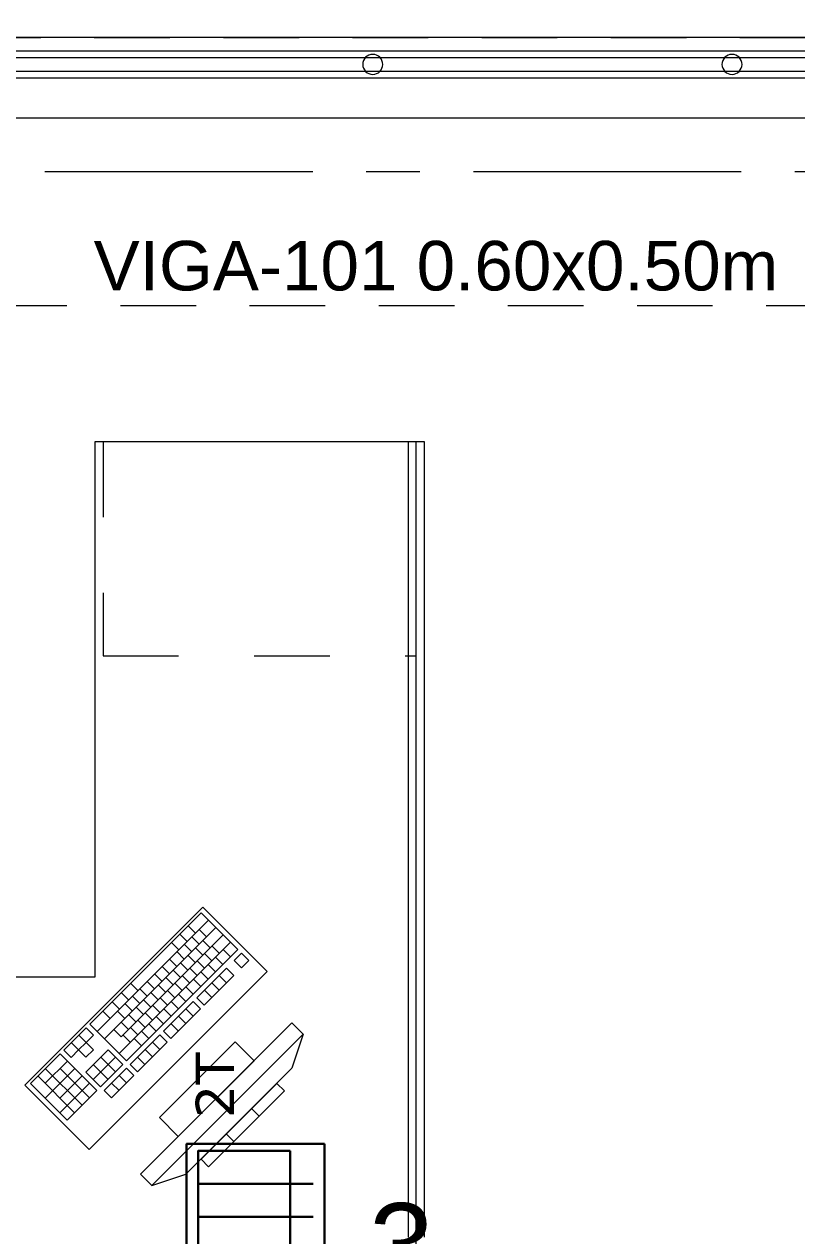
# Model space of a CAD drawing. Header units: inches. Extents: x -19 to 5698, y -728 to 92.
# Drawn here: x 318.507 to 319.949, y 37.663 to 39.925 of the extents above; entities that cross this region are included whole.
import ezdxf

# ---------------------------------------------------------------- set-up
doc = ezdxf.new("R2010")
doc.units = ezdxf.units.IN
doc.header["$MEASUREMENT"] = 0
doc.set_wipeout_variables(frame=1)
for name, pattern in [('HIDDEN', [0.375, 0.25, -0.125]), ('Hidden Line', [0.195611, 0.141111, -0.0545]), ('Punto & Raya', [0.65, 0.5, -0.075, 0, -0.075]), ('Rayas', [0.282222, 0.141111, -0.141111]), ('Wipeout_Contour', [1, 0, -1])]:
    doc.linetypes.add(name, pattern=pattern)
doc.layers.get('0').update_dxf_attribs({"color": 61})
doc.layers.add('00 conduct tomacorr', color=120, linetype='HIDDEN', lineweight=30)
doc.layers.add('00 IE LUZ EMERGENCIA', color=253, linetype='Continuous', lineweight=0)
for name, color, linetype in [('02 _ ARQ _ ALB _ Ejes Generales', 251, 'Continuous'), ('02 _ ARQ _ ZON _ Espacio.3D', 7, 'Continuous'), ('08 _ STR _ EXT _ 07 Losa Aligerada', 7, 'Continuous'), ('08 _ STR _ EXT _ 09 Vigas', 251, 'Continuous'), ('Estructura - 04 MURO', 7, 'Continuous'), ('Interior - Escaleras & Barandillas', 7, 'Continuous'), ('Interior - Mobiliario', 7, 'Continuous'), ('Notas - Etiquetas', 7, 'Continuous')]:
    doc.layers.add(name, color=color, linetype=linetype)
doc.styles.add('Annotative', font='arial.ttf')
doc.styles.add('Estilo_Generado_4', font='swisse.ttf')
doc.dimstyles.new('Estilo_Generado__8', dxfattribs={"dimtxt": 0.18, "dimasz": 0.0912, "dimexe": 0.18, "dimexo": 0.0625, "dimgap": 0, "dimtad": 0, "dimtih": 1, "dimtoh": 1, "dimdec": 4, "dimzin": 0, "dimdsep": 46, "dimcen": 0.09, "dimadec": 0, "dimazin": 0, "dimtfac": 1, "dimtdec": 4, "dimtmove": 0, "dimatfit": 3, "dimldrblk": 'ARROWHEAD_5', "dimfxl": 1, "dimtolj": 1, "dimtzin": 0, "dimarcsym": 0})

# ---------------------------------------------------------------- blocks, each defined once
blk = doc.blocks.new('ARROWHEAD_5')
at = {"linetype": 'Continuous', "lineweight": 0}
blk.add_hatch(color=0, dxfattribs=at).paths.add_polyline_path([(-1, 0.2679), (0, 0), (-1, -0.2679)])
at = {"color": 0, "linetype": 'Continuous', "lineweight": 0}
blk.add_line((0, 0), (-1, 0), dxfattribs=at)
blk = doc.blocks.new('CAJA POP UP 6 MODULOS')
at = {"layer": '00 conduct tomacorr', "linetype": 'Continuous'}
for p, q in [((-0.095, -0.165), (-0.095, -0.0151)), ((-0.052, -0.165), (-0.052, -0.0151)), ((0.052, -0.165), (0.052, -0.0151)), ((0.095, -0.165), (0.095, -0.0151)), ((0, -0.165), (0, -0.18))]:
    blk.add_line(p, q, dxfattribs=at)
for points in [[(-0.147, 0), (0.147, 0), (0.147, -0.18), (-0.147, -0.18)], [(0, 0), (0.147, 0), (0.147, -0.18), (0, -0.18)]]:
    blk.add_lwpolyline(points, close=True, dxfattribs=at)
for points in [[(-0.138, -0.045), (-0.009, -0.045), (-0.009, -0.165), (-0.138, -0.165), (-0.138, -0.045)], [(0.009, -0.045), (0.138, -0.045), (0.138, -0.165), (0.009, -0.165), (0.009, -0.045)]]:
    blk.add_lwpolyline(points, dxfattribs=at)
at = {"color": 1, "insert": (-0.1807, -0.168), "char_height": 0.05, "attachment_point": 1, "rotation": 180}
blk.add_mtext_dynamic_manual_height_columns('{\\fVerdana|b0|i0|c0|p34;2T}', width=0.000481, gutter_width=0.1561, heights=[0], dxfattribs=at)

msp = doc.modelspace()

# ---------------------------------------------------------------- linework, layer by layer
at = {"layer": '02 _ ARQ _ ALB _ Ejes Generales', "color": 251, "linetype": 'Punto & Raya', "lineweight": 13, "true_color": 0x636466}
msp.add_line((283.3455, 39.65), (332.07, 39.65), dxfattribs=at)
at = {"layer": '02 _ ARQ _ ZON _ Espacio.3D', "color": 254, "linetype": 'Continuous', "lineweight": 0, "flags": 128}
msp.add_lwpolyline([(322.07, 31), (322.07, 29.7), (328.0701, 29.7), (328.0701, 30.2), (328.57, 30.2), (328.5701, 30.7), (328.92, 30.7), (328.92, 31.899), (330.2701, 31.899), (330.2701, 32.9963), (328.92, 32.9963), (328.9203, 36.3463), (321.57, 36.3463), (321.57, 39.4), (321.17, 39.4), (321.17, 39.75), (317.27, 39.75), (317.27, 29.75), (320.97, 29.75), (320.97, 30.2), (321.57, 30.2), (321.57, 31)], close=True, dxfattribs=at)
at = {"layer": '08 _ STR _ EXT _ 07 Losa Aligerada', "color": 7, "linetype": 'Continuous', "lineweight": 18, "flags": 128}
msp.add_lwpolyline([(329.07, 26.75), (329.07, 29.7), (329.07, 35.2005), (329.07, 39.9), (321.17, 39.9), (316.0529, 39.9), (316.0529, 40.9), (311.4324, 40.9)], dxfattribs=at)
at = {"layer": '08 _ STR _ EXT _ 09 Vigas', "color": 251, "linetype": 'Hidden Line', "lineweight": 13, "true_color": 0x636466}
msp.add_line((315.07, 39.4), (321.57, 39.4), dxfattribs=at)
at = {"layer": 'Interior - Mobiliario', "color": 175, "linetype": 'Rayas', "lineweight": 13}
for p, q in [((318.654, 39.1457), (318.654, 38.7457)), ((318.654, 38.7457), (319.239, 38.7457))]:
    msp.add_line(p, q, dxfattribs=at)
at = {"layer": 'Interior - Mobiliario', "color": 175, "linetype": 'Continuous', "lineweight": 13}
for p, q in [((319.254, 39.1457), (319.224, 39.1457)), ((319.224, 39.1457), (319.224, 37.6607)), ((319.254, 37.6607), (319.254, 39.1457)), ((318.837, 38.2662), (318.6293, 38.0585)), ((318.8508, 38.2525), (318.643, 38.0447)), ((318.9056, 38.1976), (318.837, 38.2662)), ((318.8645, 38.2387), (318.6568, 38.031)), ((318.8782, 38.225), (318.6878, 38.0346)), ((318.7972, 38.2264), (318.8109, 38.2126)), ((318.8128, 38.2419), (318.8265, 38.2282)), ((318.8334, 38.2351), (318.8472, 38.2214)), ((318.8919, 38.2113), (318.6842, 38.0036)), ((318.7817, 38.2108), (318.7954, 38.1971)), ((318.8058, 38.2075), (318.8195, 38.1937)), ((318.8196, 38.2213), (318.8333, 38.2076)), ((318.8402, 38.2145), (318.854, 38.2008)), ((318.8574, 38.2043), (318.8711, 38.1905)), ((318.6979, 37.9899), (318.9056, 38.1976)), ((318.7781, 38.1798), (318.7918, 38.166)), ((318.7919, 38.1936), (318.8056, 38.1799)), ((318.8125, 38.1868), (318.8263, 38.1731)), ((318.8264, 38.2007), (318.8401, 38.187)), ((318.8436, 38.1904), (318.8573, 38.1767)), ((318.8642, 38.1836), (318.8779, 38.1699)), ((318.8781, 38.1975), (318.8918, 38.1838)), ((318.9125, 38.1907), (318.8986, 38.1769)), ((318.9262, 38.177), (318.9125, 38.1907)), ((318.7642, 38.1659), (318.7779, 38.1522)), ((318.7848, 38.1591), (318.7986, 38.1454)), ((318.7987, 38.173), (318.8124, 38.1593)), ((318.8159, 38.1627), (318.8296, 38.149)), ((318.8848, 38.1631), (318.8294, 38.1077)), ((318.8297, 38.1766), (318.8434, 38.1629)), ((318.8504, 38.1698), (318.8641, 38.1561)), ((318.8985, 38.1493), (318.8848, 38.1631)), ((318.8986, 38.1769), (318.9123, 38.1632)), ((318.9123, 38.1632), (318.9262, 38.177)), ((318.7055, 38.1346), (318.7192, 38.1209)), ((318.7365, 38.1382), (318.7502, 38.1245)), ((318.7504, 38.1521), (318.7641, 38.1384)), ((318.771, 38.1453), (318.7847, 38.1316)), ((318.7882, 38.135), (318.8019, 38.1213)), ((318.802, 38.1489), (318.8157, 38.1352)), ((318.8227, 38.1421), (318.8364, 38.1284)), ((318.8365, 38.1559), (318.8502, 38.1422)), ((318.8431, 38.0939), (318.8985, 38.1493)), ((318.8571, 38.1354), (318.8708, 38.1216)), ((318.8709, 38.1492), (318.8846, 38.1355)), ((318.6882, 38.1173), (318.7019, 38.1036)), ((318.7227, 38.1244), (318.7364, 38.1107)), ((318.7433, 38.1176), (318.757, 38.1039)), ((318.7572, 38.1314), (318.7709, 38.1177)), ((318.7743, 38.1212), (318.788, 38.1075)), ((318.795, 38.1144), (318.8087, 38.1007)), ((318.8088, 38.1282), (318.8225, 38.1145)), ((318.8432, 38.1215), (318.8569, 38.1078)), ((318.6709, 38.1), (318.6846, 38.0863)), ((318.695, 38.0967), (318.7087, 38.083)), ((318.7088, 38.1105), (318.7225, 38.0968)), ((318.7156, 38.0899), (318.7293, 38.0762)), ((318.7295, 38.1037), (318.7432, 38.09)), ((318.7466, 38.0935), (318.7603, 38.0798)), ((318.7605, 38.1073), (318.7742, 38.0936)), ((318.8225, 38.1007), (318.7671, 38.0453)), ((318.7811, 38.1005), (318.7948, 38.0868)), ((318.8362, 38.087), (318.8225, 38.1007)), ((318.8294, 38.1077), (318.8431, 38.0939)), ((318.6536, 38.0827), (318.6673, 38.069)), ((318.6811, 38.0828), (318.6948, 38.0691)), ((318.7018, 38.076), (318.7155, 38.0623)), ((318.7328, 38.0796), (318.7465, 38.0659)), ((318.7534, 38.0728), (318.7671, 38.0591)), ((318.7673, 38.0867), (318.781, 38.073)), ((318.7808, 38.0316), (318.8362, 38.087)), ((318.7948, 38.073), (318.8085, 38.0593)), ((318.8086, 38.0869), (318.8223, 38.0732)), ((318.6224, 38.0515), (318.5809, 38.01)), ((318.6361, 38.0378), (318.6224, 38.0515)), ((318.6293, 38.0585), (318.6979, 37.9899)), ((318.6741, 38.0483), (318.6878, 38.0346)), ((318.6879, 38.0622), (318.7016, 38.0485)), ((318.7051, 38.0519), (318.7188, 38.0382)), ((318.7189, 38.0658), (318.7327, 38.0521)), ((319.0067, 38.0609), (318.7239, 37.778)), ((318.7257, 38.0451), (318.7394, 38.0314)), ((318.7396, 38.059), (318.7533, 38.0453)), ((318.7671, 38.0453), (318.7808, 38.0316)), ((318.7809, 38.0592), (318.7946, 38.0455)), ((319.0279, 38.0396), (319.0067, 38.0609)), ((318.5947, 38.0238), (318.6084, 38.0101)), ((318.6223, 38.024), (318.6084, 38.0101)), ((318.6086, 38.0377), (318.6223, 38.024)), ((318.6223, 38.024), (318.6361, 38.0378)), ((318.636, 38.0103), (318.6223, 38.024)), ((318.6912, 38.0381), (318.705, 38.0244)), ((318.7601, 38.0384), (318.7048, 37.983)), ((318.7119, 38.0313), (318.7256, 38.0176)), ((318.7185, 37.9693), (318.7739, 38.0247)), ((318.7451, 37.7568), (319.0279, 38.0396)), ((318.7463, 38.0246), (318.76, 38.0109)), ((318.9006, 38.0255), (318.7592, 37.8841)), ((318.7739, 38.0247), (318.7601, 38.0384)), ((318.936, 37.9901), (318.9006, 38.0255)), ((319.0279, 38.0396), (319.0067, 37.976)), ((318.5739, 38.0031), (318.5186, 37.9477)), ((318.6425, 37.9345), (318.5739, 38.0031)), ((318.5809, 38.01), (318.5946, 37.9963)), ((318.5946, 37.9963), (318.6084, 38.0101)), ((318.6084, 38.0101), (318.6221, 37.9964)), ((318.6635, 38.0104), (318.622, 37.9689)), ((318.6221, 37.9964), (318.636, 38.0103)), ((318.691, 37.983), (318.6635, 38.0104)), ((318.7325, 38.0107), (318.7462, 37.997)), ((318.6014, 37.9756), (318.546, 37.9203)), ((318.5877, 37.9894), (318.5461, 37.9478)), ((318.5738, 37.9755), (318.6287, 37.9207)), ((318.6773, 37.9967), (318.6357, 37.9551)), ((318.6359, 37.9827), (318.6633, 37.9553)), ((318.6494, 37.9414), (318.691, 37.983)), ((318.6497, 37.9965), (318.6771, 37.9691)), ((318.6978, 37.9761), (318.6563, 37.9346)), ((318.7115, 37.9624), (318.6978, 37.9761)), ((318.7048, 37.983), (318.7185, 37.9693)), ((318.7186, 37.9969), (318.7323, 37.9832)), ((318.7946, 37.8487), (318.936, 37.9901)), ((319.0067, 37.976), (318.8087, 37.778)), ((318.5324, 37.9615), (318.601, 37.893)), ((318.5462, 37.9754), (318.6148, 37.9068)), ((318.6151, 37.9619), (318.5735, 37.9204)), ((318.622, 37.9689), (318.6494, 37.9414)), ((318.67, 37.9209), (318.7115, 37.9624)), ((318.684, 37.9623), (318.6977, 37.9486)), ((318.5186, 37.9477), (318.5871, 37.8791)), ((318.6288, 37.9482), (318.5734, 37.8928)), ((318.5871, 37.8791), (318.6425, 37.9345)), ((318.6563, 37.9346), (318.67, 37.9209)), ((318.6701, 37.9484), (318.6839, 37.9347)), ((318.9784, 37.9477), (318.837, 37.8063)), ((318.8511, 37.7922), (318.9926, 37.9336)), ((318.9926, 37.9336), (318.9784, 37.9477)), ((318.9313, 37.9006), (318.9454, 37.8864)), ((318.7592, 37.8841), (318.7946, 37.8487)), ((318.8841, 37.8534), (318.8983, 37.8393)), ((318.837, 37.8063), (318.8511, 37.7922)), ((318.7239, 37.778), (318.7451, 37.7568)), ((318.7451, 37.7568), (318.8087, 37.778))]:
    msp.add_line(p, q, dxfattribs=at)
at = {"layer": 'Interior - Mobiliario', "color": 175, "linetype": 'Continuous', "lineweight": 13, "flags": 128}
for points in [[(319.239, 37.6457), (319.239, 39.1457), (318.639, 39.1457), (318.639, 38.1457), (317.939, 38.1457), (317.939, 37.6457)], [(318.9607, 38.1563), (318.8405, 38.2765), (318.5082, 37.9442), (318.6284, 37.824)]]:
    msp.add_lwpolyline(points, close=True, dxfattribs=at)

# ---------------------------------------------------------------- block references
at = {"layer": '00 conduct tomacorr', "xscale": 1.432830642179531, "yscale": 1.432830642179531, "zscale": 1.432830642179531, "rotation": 269.9999999999999}
msp.add_blockref('CAJA POP UP 6 MODULOS', (319.0678, 37.624, -0.0007), dxfattribs=at)

# ---------------------------------------------------------------- texts
at = {"layer": '00 IE LUZ EMERGENCIA', "style": 'Annotative'}
msp.add_attdef('3', (319.1505, 37.5679, -0.0007), '', height=0.1562, dxfattribs=at)
at = {"layer": 'Notas - Etiquetas', "color": 171, "linetype": 'Continuous', "lineweight": 13, "insert": (318.6364, 39.4267), "char_height": 0.0925, "attachment_point": 7, "style": 'Estilo_Generado_4'}
msp.add_mtext('\\A1;{\\pql;\\fSwis721 Ex BT|b0|i0|c0|p34;VIGA-101\\fSwis721 Ex BT|b0|i0|c0|p34; \\fSwis721 Ex BT|b0|i0|c0|p34;0.60\\fSwis721 Ex BT|b0|i0|c0|p34;x\\fSwis721 Ex BT|b0|i0|c0|p34;0.50\\fSwis721 Ex BT|b0|i0|c0|p34;m}', dxfattribs=at)

# ---------------------------------------------------------------- leaders
at = {"layer": 'Notas - Etiquetas', "color": 144, "linetype": 'Continuous', "lineweight": 13, "annotation_type": 0, "has_hookline": 1, "hookline_direction": 1, "text_width": 1.0171}
msp.add_leader([(321.4856, 39.25), (321.4856, 39.0649), (320.2549, 39.0649)], dimstyle='Estilo_Generado__8', dxfattribs=at)

# ---------------------------------------------------------------- next in the draw order: wipeouts: each hides what was drawn before it
at = {"color": 254, "linetype": 'Wipeout_Contour', "lineweight": 0, "ltscale": 9814.245426}
msp.add_wipeout([(315.9521, 39.75), (321.17, 39.75), (321.17, 39.9), (315.9521, 39.9)], dxfattribs=at).dxf.layer = 'Estructura - 04 MURO'

# ---------------------------------------------------------------- next in the draw order: linework, layer by layer
at = {"layer": '08 _ STR _ EXT _ 09 Vigas', "color": 251, "linetype": 'Hidden Line', "lineweight": 13, "true_color": 0x636466}
msp.add_line((286.57, 39.9), (329.07, 39.9), dxfattribs=at)
at = {"layer": 'Estructura - 04 MURO', "color": 7, "linetype": 'Continuous', "lineweight": 13, "flags": 128}
for points in [[(321.17, 39.9), (315.9521, 39.9)], [(315.9521, 39.75), (321.17, 39.75)]]:
    msp.add_lwpolyline(points, dxfattribs=at)
at = {"layer": 'Interior - Escaleras & Barandillas', "color": 161, "linetype": 'Continuous', "lineweight": 13, "flags": 128}
for points in [[(321.17, 39.825), (321.17, 39.875), (315.8037, 39.875), (315.8037, 39.825)], [(321.17, 39.8375), (321.17, 39.8625), (315.8037, 39.8625), (315.8037, 39.8375)], [(321.17, 39.8375), (321.17, 39.8625), (315.8037, 39.8625), (315.8037, 39.8375)], [(321.17, 39.8375), (321.17, 39.8625), (315.8037, 39.8625), (315.8037, 39.8375)]]:
    msp.add_lwpolyline(points, close=True, dxfattribs=at)
for points in [[(319.1576, 39.8688, 1), (319.1576, 39.8313, 1)], [(319.8284, 39.8688, 1), (319.8284, 39.8313, 1)]]:
    msp.add_lwpolyline(points, format="xyb", close=True, dxfattribs=at)

doc.saveas('drawing.dxf')
